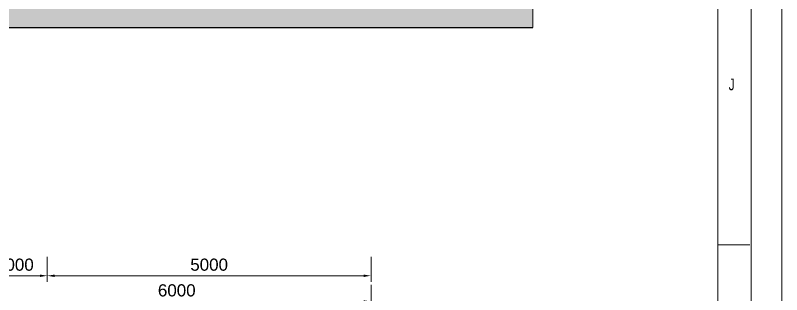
# Model space of a CAD drawing. Header units: millimetres. Extents: x 3220 to 226993, y 817 to 176024.
# Drawn here: x 215158 to 226993, y 131312 to 135631 of the extents above; entities that cross this region are included whole.
import ezdxf

# ---------------------------------------------------------------- set-up
doc = ezdxf.new("R2010")
doc.units = ezdxf.units.MM
doc.linetypes.add('AXES', pattern=[50.8, 31.75, -6.35, 6.35, -6.35])
doc.layers.add('Axe', color=1, linetype='AXES', lineweight=9)
doc.styles.add('ARIAL_BOLD', font='arial.ttf')
doc.styles.add('SLDTEXTSTYLE0', font='TXT', dxfattribs={"width": 0.75})
doc.dimstyles.new('ECHE 75', dxfattribs={"dimscale": 75, "dimtxt": 2.5, "dimasz": 1.5, "dimexe": 1.25, "dimexo": 0.625, "dimgap": 1, "dimtad": 1, "dimdec": 0, "dimtxsty": 'ARIAL_BOLD', "dimcen": 2.5, "dimclrd": 4, "dimclre": 4, "dimclrt": 6, "dimadec": 0, "dimazin": 0, "dimtfac": 1, "dimtdec": 0, "dimtmove": 0, "dimatfit": 3, "dimfxl": 1, "dimlwd": 13, "dimlwe": 13, "dimarcsym": 0})

# ---------------------------------------------------------------- blocks, each defined once
blk = doc.blocks.new('section b-c')
h = blk.add_hatch()
h.set_pattern_fill('AR-CONC', color=256, scale=3)
h.paths.add_polyline_path([(-250, 0), (-1500, 0), (-1500, -500), (-250, -500)])
h.paths.add_polyline_path([(0, 0), (-250, 0), (-250, -500), (0, -500)])
h.paths.add_polyline_path([(250, 0), (0, 0), (0, -500), (250, -500)])
h.paths.add_polyline_path([(3000, 0), (250, 0), (250, -500), (3000, -500)])
h.paths.add_polyline_path([(6000, 0), (3000, 0), (3000, -500), (3250, -500), (6000, -500)])
h.paths.add_polyline_path([(9000, 0), (6000, 0), (6000, -500), (6250, -500), (9000, -500)])
h.paths.add_polyline_path([(12000, 0), (9000, 0), (9000, -500), (9250, -500), (12000, -500)])
h.paths.add_polyline_path([(15000, 0), (14750, 0), (12000, 0), (12000, -500), (15000, -500)])
h.paths.add_polyline_path([(23750, 0), (15000, 0), (15000, -500), (23750, -500)])
h.paths.add_polyline_path([(24000, 0), (23750, 0), (23750, -500), (24000, -500)])
h.paths.add_polyline_path([(24250, 0), (24000, 0), (24000, -500), (24250, -500)])
h.paths.add_polyline_path([(32500, 0), (24250, 0), (24250, -500), (32500, -500)])
blk.add_line((-1500, -500), (32500, -500))
at = {"layer": 'Axe', "ltscale": 15}
blk.add_line((32500, -500), (32500, 0), dxfattribs=at)
blk = doc.blocks.new('A1 E1-200')
at = {"color": 1, "linetype": 'Continuous', "lineweight": 18}
for p, q in [((0, 0), (0, 116400)), ((-1960, 1960), (-1960, 114440))]:
    blk.add_line(p, q, dxfattribs=at)
at = {"linetype": 'Continuous', "lineweight": 18}
blk.add_line((-937, 931), (-937, 115487), dxfattribs=at)
at = {"color": 1, "linetype": 'Continuous', "lineweight": 15}
blk.add_line((0, 0), (0, 114440), dxfattribs=at)
at = {"color": 5, "linetype": 'Continuous', "lineweight": 15}
blk.add_line((-979, 28818), (-1959, 28818), dxfattribs=at)
at = {"color": 5, "lineweight": 15, "style": 'SLDTEXTSTYLE0', "width": 0.75}
blk.add_text('J', height=363, dxfattribs=at).set_placement((-1632, 33583))
blk = doc.blocks.new('*D624')
at = {"color": 4, "lineweight": 13, "transparency": 16777216}
for p, q in [((214651, 131464), (214651, 131113)), ((220651, 131464), (220651, 131113)), ((214763, 131207), (220538, 131207))]:
    blk.add_line(p, q, dxfattribs=at)
at = {"color": 4, "transparency": 16777216}
for points in [[(214763, 131226), (214763, 131188), (214651, 131207)], [(220538, 131226), (220538, 131188), (220651, 131207)]]:
    blk.add_solid(points, dxfattribs=at)
at = {"layer": 'Defpoints', "color": 0, "transparency": 16777216}
for p in [(214651, 131511), (220651, 131511), (220651, 131207)]:
    blk.add_point(p, dxfattribs=at)
at = {"color": 6, "transparency": 16777216, "insert": (217651, 131378), "char_height": 187.5, "attachment_point": 5, "style": 'ARIAL_BOLD'}
blk.add_mtext('6000', dxfattribs=at)
blk = doc.blocks.new('*D625')
at = {"color": 4, "lineweight": 13, "transparency": 16777216}
for p, q in [((214651, 131897), (214651, 131511)), ((215651, 131897), (215651, 131511)), ((214763, 131605), (215538, 131605))]:
    blk.add_line(p, q, dxfattribs=at)
at = {"color": 4, "transparency": 16777216}
for points in [[(214763, 131623), (214763, 131586), (214651, 131605)], [(215538, 131623), (215538, 131586), (215651, 131605)]]:
    blk.add_solid(points, dxfattribs=at)
at = {"layer": 'Defpoints', "color": 0, "transparency": 16777216}
for p in [(214651, 131944), (215651, 131944), (215651, 131605)]:
    blk.add_point(p, dxfattribs=at)
at = {"color": 6, "transparency": 16777216, "insert": (215151, 131775), "char_height": 187.5, "attachment_point": 5, "style": 'ARIAL_BOLD'}
blk.add_mtext('1000', dxfattribs=at)
blk = doc.blocks.new('*D626')
at = {"color": 4, "lineweight": 13, "transparency": 16777216}
for p, q in [((215651, 131897), (215651, 131511)), ((220651, 131897), (220651, 131511)), ((215763, 131605), (220538, 131605))]:
    blk.add_line(p, q, dxfattribs=at)
at = {"color": 4, "transparency": 16777216}
for points in [[(215763, 131623), (215763, 131586), (215651, 131605)], [(220538, 131623), (220538, 131586), (220651, 131605)]]:
    blk.add_solid(points, dxfattribs=at)
at = {"layer": 'Defpoints', "color": 0, "transparency": 16777216}
for p in [(215651, 131944), (220651, 131944), (220651, 131605)]:
    blk.add_point(p, dxfattribs=at)
at = {"color": 6, "transparency": 16777216, "insert": (218151, 131775), "char_height": 187.5, "attachment_point": 5, "style": 'ARIAL_BOLD'}
blk.add_mtext('5000', dxfattribs=at)

msp = doc.modelspace()

# ---------------------------------------------------------------- block references
at = {"xscale": 0.5017310599597968, "yscale": 0.5017310599597968, "zscale": 0.5017310599597968}
msp.add_blockref('A1 E1-200', (226993.4, 117622.2), dxfattribs=at)
at = {"color": 2}
msp.add_blockref('section b-c', (190650.8, 135943.7), dxfattribs=at)

# ---------------------------------------------------------------- dimensions: what is measured, and where the dimension line sits
for base, p1, p2, picture, middle in [((215650.8, 131604.7), (214650.8, 131943.7), (215650.8, 131943.7), '*D625', (215150.8, 131775.5)), ((220650.8, 131604.7), (215650.8, 131943.7), (220650.8, 131943.7), '*D626', (218150.8, 131775.5)), ((220650.8, 131207), (214650.8, 131511), (220650.8, 131511), '*D624', (217650.8, 131377.7))]:
    dim = msp.add_linear_dim(base=base, p1=p1, p2=p2, dimstyle='ECHE 75')
    dim.commit()
    dim.dimension.update_dxf_attribs({"geometry": picture, "text_midpoint": middle})

doc.saveas('drawing.dxf')
